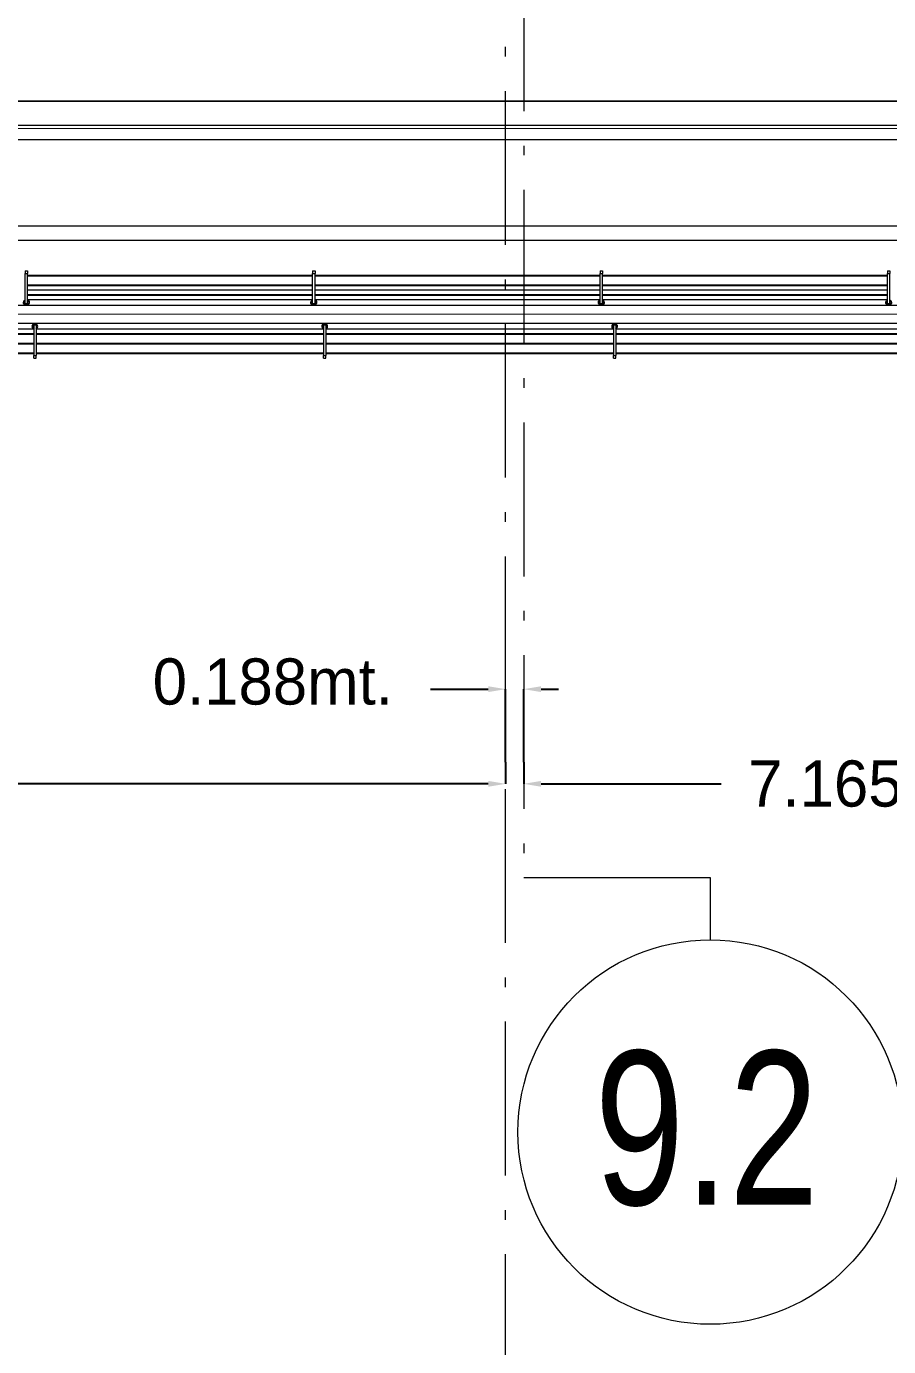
# Model space of a CAD drawing. Header units: metres. Extents: x -55 to 260, y -121 to 64.
# Drawn here: x 80.36 to 89.33, y -111.92 to -98.18 of the extents above; entities that cross this region are included whole.
import ezdxf

# ---------------------------------------------------------------- set-up
doc = ezdxf.new("R2010")
doc.units = ezdxf.units.M
doc.linetypes.add('01_Grid', pattern=[2.32, 1.6, -0.36, 0, -0.36])
for name, color, linetype, lineweight in [('0-1', 7, 'Continuous', 5), ('03EJES', 1, 'Continuous', 5), ('03EJES-1', 1, '01_Grid', 5), ('04NOEJE', 2, 'Continuous', 18), ('04NOEJE-1', 2, 'Continuous', 5), ('31COTAS', 1, 'Continuous', 5), ('46BANQ-1', 253, 'Continuous', 5), ('55BARANDAL-1', 253, 'Continuous', 5), ('70LINEA-1', 254, 'Continuous', 5), ('70LINEA-6', 253, 'Continuous', 5)]:
    doc.layers.add(name, color=color, linetype=linetype, lineweight=lineweight)
doc.styles.add('Arial', font='arial.ttf', dxfattribs={"width": 0.75, "height": 1.6})
doc.dimstyles.get("Standard").update_dxf_attribs({"dimtxt": 0.48, "dimasz": 0.18, "dimexe": 0, "dimexo": 0, "dimgap": 0.09, "dimtad": 0, "dimtih": 1, "dimtoh": 1, "dimdec": 3, "dimzin": 0, "dimdsep": 46, "dimtxsty": 'Standard', "dimcen": 0.09, "dimadec": 0, "dimazin": 0, "dimtfac": 1, "dimtdec": 4, "dimtofl": 0, "dimtmove": 0, "dimatfit": 3, "dimfxl": 1, "dimtolj": 1, "dimtzin": 0, "dimarcsym": 0})

# ---------------------------------------------------------------- blocks, each defined once
blk = doc.blocks.new('Railing - Wire Post - Chainlink 2-V321-A1 _ A700')
at = {"layer": '55BARANDAL-1'}
for p, q in [((-0.331, 0.012), (-0.323, 0.012)), ((-0.331, 0.012), (-0.331, -0.013)), ((-0.323, 0.012), (-0.317, 0.012)), ((-0.317, 0.012), (-0.311, 0.012)), ((-0.311, 0.012), (-0.304, 0.012)), ((-0.304, 0.012), (-0.304, -0.013)), ((0.013, 0.012), (-0.304, 0.012)), ((0.013, -0.013), (0.013, 0.012)), ((-0.331, -0.013), (-0.323, -0.013)), ((-0.323, -0.013), (-0.317, -0.013)), ((-0.317, -0.013), (-0.311, -0.013)), ((-0.311, -0.013), (-0.304, -0.013)), ((0.013, -0.013), (-0.304, -0.013))]:
    blk.add_line(p, q, dxfattribs=at)
for radius, start, end in [(0.0301, 206.3748, 2.2872), (0.0301, 206.3748, 2.2872), (0.0301, 2.2872, 148.7371), (0.0301, 2.2872, 148.7371), (0.0251, 45, 150), (0.0251, 45, 150), (0.0251, 90, 148.3274), (0.0251, 270, 90), (0.0251, 0, 44.9925), (0.0251, 0, 44.9925), (0.0251, 315.0075, 0), (0.0251, 315.0075, 0), (0.0301, 335.3762, 2.2872), (0.0301, 335.3762, 2.2872), (0.0301, 335.3762, 2.2872), (0.0301, 335.3762, 2.2872), (0.0301, 335.3762, 2.2872), (0.0301, 335.3762, 2.2872), (0.0301, 335.3762, 2.2872), (0.0301, 335.3762, 2.2872), (0.0301, 335.3762, 2.2872), (0.0301, 335.3762, 2.2872), (0.0301, 2.2872, 16.9322), (0.0301, 2.2872, 16.9322), (0.0301, 2.2872, 16.9322), (0.0301, 2.2872, 16.9322), (0.0301, 2.2872, 16.9322), (0.0301, 2.2872, 16.9322), (0.0301, 2.2872, 16.9322), (0.0301, 2.2872, 16.9322), (0.0301, 2.2872, 16.9322), (0.0301, 2.2872, 16.9322), (0.0251, 210, 315), (0.0251, 210, 315), (0.0251, 211.6726, 270)]:
    blk.add_arc((0, 0), radius, start, end, dxfattribs=at)
blk = doc.blocks.new('Railing - Wire Post - Chainlink 2-V322-A1 _ A700')
at = {"layer": '55BARANDAL-1'}
for p, q in [((-0.331, 0.012), (-0.323, 0.012)), ((-0.331, 0.012), (-0.331, -0.013)), ((-0.323, 0.012), (-0.317, 0.012)), ((-0.317, 0.012), (-0.311, 0.012)), ((-0.311, 0.012), (-0.304, 0.012)), ((-0.304, 0.012), (-0.304, -0.013)), ((0.013, 0.012), (-0.304, 0.012)), ((0.013, -0.013), (0.013, 0.012)), ((-0.331, -0.013), (-0.323, -0.013)), ((-0.323, -0.013), (-0.317, -0.013)), ((-0.317, -0.013), (-0.311, -0.013)), ((-0.311, -0.013), (-0.304, -0.013)), ((0.013, -0.013), (-0.304, -0.013))]:
    blk.add_line(p, q, dxfattribs=at)
for radius, start, end in [(0.0301, 206.3748, 2.2872), (0.0301, 206.3748, 2.2872), (0.0301, 2.2872, 148.7371), (0.0301, 2.2872, 148.7371), (0.0251, 45, 150), (0.0251, 45, 150), (0.0251, 90, 148.3274), (0.0251, 270, 90), (0.0251, 0, 44.9925), (0.0251, 0, 44.9925), (0.0251, 315.0075, 0), (0.0251, 315.0075, 0), (0.0301, 335.3007, 2.2872), (0.0301, 335.3007, 2.2872), (0.0301, 335.3007, 2.2872), (0.0301, 335.3007, 2.2872), (0.0301, 335.3007, 2.2872), (0.0301, 335.3007, 2.2872), (0.0301, 335.3007, 2.2872), (0.0301, 335.3007, 2.2872), (0.0301, 335.3007, 2.2872), (0.0301, 335.3007, 2.2872), (0.0301, 2.2872, 16.9322), (0.0301, 2.2872, 16.9322), (0.0301, 2.2872, 16.9322), (0.0301, 2.2872, 16.9322), (0.0301, 2.2872, 16.9322), (0.0301, 2.2872, 16.9322), (0.0301, 2.2872, 16.9322), (0.0301, 2.2872, 16.9322), (0.0301, 2.2872, 16.9322), (0.0301, 2.2872, 16.9322), (0.0251, 210, 315), (0.0251, 210, 315), (0.0251, 211.6726, 270)]:
    blk.add_arc((0, 0), radius, start, end, dxfattribs=at)
blk = doc.blocks.new('Railing - Wire Post - Chainlink 2-V323-A1 _ A700')
at = {"layer": '55BARANDAL-1'}
for p, q in [((-0.331, 0.012), (-0.323, 0.012)), ((-0.331, 0.012), (-0.331, -0.013)), ((-0.323, 0.012), (-0.317, 0.012)), ((-0.317, 0.012), (-0.311, 0.012)), ((-0.311, 0.012), (-0.304, 0.012)), ((-0.304, 0.012), (-0.304, -0.013)), ((0.013, 0.012), (-0.304, 0.012)), ((0.013, -0.013), (0.013, 0.012)), ((-0.331, -0.013), (-0.323, -0.013)), ((-0.323, -0.013), (-0.317, -0.013)), ((-0.317, -0.013), (-0.311, -0.013)), ((-0.311, -0.013), (-0.304, -0.013)), ((0.013, -0.013), (-0.304, -0.013))]:
    blk.add_line(p, q, dxfattribs=at)
for radius, start, end in [(0.0301, 206.3748, 2.2872), (0.0301, 206.3748, 2.2872), (0.0301, 2.2872, 148.7371), (0.0301, 2.2872, 148.7371), (0.0251, 45, 150), (0.0251, 45, 150), (0.0251, 90, 148.3274), (0.0251, 270, 90), (0.0251, 0, 44.9925), (0.0251, 0, 44.9925), (0.0251, 315.0075, 0), (0.0251, 315.0075, 0), (0.0301, 335.2253, 2.2872), (0.0301, 335.2253, 2.2872), (0.0301, 335.2253, 2.2872), (0.0301, 335.2253, 2.2872), (0.0301, 335.2253, 2.2872), (0.0301, 335.2253, 2.2872), (0.0301, 335.2253, 2.2872), (0.0301, 335.2253, 2.2872), (0.0301, 335.2253, 2.2872), (0.0301, 335.2253, 2.2872), (0.0301, 2.2872, 16.9322), (0.0301, 2.2872, 16.9322), (0.0301, 2.2872, 16.9322), (0.0301, 2.2872, 16.9322), (0.0301, 2.2872, 16.9322), (0.0301, 2.2872, 16.9322), (0.0301, 2.2872, 16.9322), (0.0301, 2.2872, 16.9322), (0.0301, 2.2872, 16.9322), (0.0301, 2.2872, 16.9322), (0.0251, 210, 315), (0.0251, 210, 315), (0.0251, 211.6726, 270)]:
    blk.add_arc((0, 0), radius, start, end, dxfattribs=at)
blk = doc.blocks.new('Railing - Railing-8511726-A1 _ A700')
at = {"layer": '55BARANDAL-1'}
for p, q in [((240.175, -101.274), (20.175, -101.274)), ((77.451, -101.329), (80.437, -101.329)), ((80.462, -101.329), (83.451, -101.329)), ((83.476, -101.329), (86.464, -101.329)), ((86.489, -101.329), (89.478, -101.329)), ((80.437, -101.38), (77.451, -101.38)), ((77.451, -101.384), (80.437, -101.384)), ((80.437, -101.48), (77.451, -101.48)), ((77.451, -101.484), (80.437, -101.484)), ((83.451, -101.38), (80.462, -101.38)), ((80.462, -101.384), (83.451, -101.384)), ((83.451, -101.48), (80.462, -101.48)), ((80.462, -101.484), (83.451, -101.484)), ((86.464, -101.38), (83.476, -101.38)), ((83.476, -101.384), (86.464, -101.384)), ((86.464, -101.48), (83.476, -101.48)), ((83.476, -101.484), (86.464, -101.484)), ((89.478, -101.38), (86.489, -101.38)), ((86.489, -101.384), (89.478, -101.384)), ((89.478, -101.48), (86.489, -101.48)), ((86.489, -101.484), (89.478, -101.484)), ((80.437, -101.58), (77.451, -101.58)), ((77.451, -101.584), (80.437, -101.584)), ((83.451, -101.58), (80.462, -101.58)), ((80.462, -101.584), (83.451, -101.584)), ((86.464, -101.58), (83.476, -101.58)), ((83.476, -101.584), (86.464, -101.584)), ((89.478, -101.58), (86.489, -101.58)), ((86.489, -101.584), (89.478, -101.584))]:
    blk.add_line(p, q, dxfattribs=at)
at = {"rotation": 90}
for name, p in [('Railing - Wire Post - Chainlink 2-V321-A1 _ A700', (80.449, -101.302)), ('Railing - Wire Post - Chainlink 2-V322-A1 _ A700', (83.463, -101.302)), ('Railing - Wire Post - Chainlink 2-V323-A1 _ A700', (86.477, -101.302))]:
    blk.add_blockref(name, p, dxfattribs=at)
blk = doc.blocks.new('Practice Rain Ditch - Practice Rain Ditch-8556337-A1 _ A700')
at = {"layer": '70LINEA-1'}
for p, q in [((20.175, -99.21), (191.593, -99.212)), ((191.593, -99.227), (20.175, -99.258)), ((191.593, -99.362), (20.175, -99.36)), ((195.315, -100.262), (20.175, -100.26)), ((195.315, -100.412), (20.175, -100.41))]:
    blk.add_line(p, q, dxfattribs=at)
blk = doc.blocks.new('Railing - Wire Post - Chainlink 2-V370-A1 _ A700')
at = {"layer": '55BARANDAL-1'}
for p, q in [((-0.331, 0.012), (-0.317, 0.012)), ((-0.331, 0.012), (-0.331, -0.013)), ((-0.317, 0.012), (-0.311, 0.012)), ((-0.311, 0.012), (-0.304, 0.012)), ((-0.304, 0.012), (-0.304, -0.013)), ((0.013, 0.012), (-0.304, 0.012)), ((0.013, -0.013), (0.013, 0.012)), ((-0.331, -0.013), (-0.317, -0.013)), ((-0.317, -0.013), (-0.311, -0.013)), ((-0.311, -0.013), (-0.304, -0.013)), ((0.013, -0.013), (-0.304, -0.013))]:
    blk.add_line(p, q, dxfattribs=at)
for radius, start, end in [(0.0301, 2.2872, 152.0691), (0.0301, 2.2872, 152.0691), (0.0301, 206.3748, 2.2872), (0.0301, 206.3748, 2.2872), (0.0251, 0, 150), (0.0251, 0, 150), (0.0251, 210, 0), (0.0251, 210, 0), (0.0251, 90, 148.3274), (0.0251, 270, 90), (0.0301, 336.8856, 2.2872), (0.0301, 336.8856, 2.2872), (0.0301, 336.8856, 2.2872), (0.0301, 336.8856, 2.2872), (0.0301, 336.8856, 2.2872), (0.0301, 336.8856, 2.2872), (0.0301, 336.8856, 2.2872), (0.0301, 336.8856, 2.2872), (0.0301, 336.8856, 2.2872), (0.0301, 2.2872, 16.9322), (0.0301, 2.2872, 16.9322), (0.0301, 2.2872, 16.9322), (0.0301, 2.2872, 16.9322), (0.0301, 2.2872, 16.9322), (0.0301, 2.2872, 16.9322), (0.0301, 2.2872, 16.9322), (0.0301, 2.2872, 16.9322), (0.0301, 2.2872, 16.9322), (0.0251, 211.6726, 270)]:
    blk.add_arc((0, 0), radius, start, end, dxfattribs=at)
blk = doc.blocks.new('Railing - Wire Post - Chainlink 2-V371-A1 _ A700')
at = {"layer": '55BARANDAL-1'}
for p, q in [((-0.331, 0.012), (-0.317, 0.012)), ((-0.331, 0.012), (-0.331, -0.013)), ((-0.317, 0.012), (-0.311, 0.012)), ((-0.311, 0.012), (-0.304, 0.012)), ((-0.304, 0.012), (-0.304, -0.013)), ((0.013, 0.012), (-0.304, 0.012)), ((0.013, -0.013), (0.013, 0.012)), ((-0.331, -0.013), (-0.317, -0.013)), ((-0.317, -0.013), (-0.311, -0.013)), ((-0.311, -0.013), (-0.304, -0.013)), ((0.013, -0.013), (-0.304, -0.013))]:
    blk.add_line(p, q, dxfattribs=at)
for radius, start, end in [(0.0301, 2.2872, 152.8864), (0.0301, 2.2872, 152.8864), (0.0301, 206.3748, 2.2872), (0.0301, 206.3748, 2.2872), (0.0251, 0, 150), (0.0251, 0, 150), (0.0251, 210, 0), (0.0251, 210, 0), (0.0251, 90, 148.3274), (0.0251, 270, 90), (0.0301, 336.8856, 2.2872), (0.0301, 336.8856, 2.2872), (0.0301, 336.8856, 2.2872), (0.0301, 336.8856, 2.2872), (0.0301, 336.8856, 2.2872), (0.0301, 336.8856, 2.2872), (0.0301, 336.8856, 2.2872), (0.0301, 336.8856, 2.2872), (0.0301, 336.8856, 2.2872), (0.0301, 2.2872, 16.9322), (0.0301, 2.2872, 16.9322), (0.0301, 2.2872, 16.9322), (0.0301, 2.2872, 16.9322), (0.0301, 2.2872, 16.9322), (0.0301, 2.2872, 16.9322), (0.0301, 2.2872, 16.9322), (0.0301, 2.2872, 16.9322), (0.0301, 2.2872, 16.9322), (0.0251, 211.6726, 270)]:
    blk.add_arc((0, 0), radius, start, end, dxfattribs=at)
blk = doc.blocks.new('Railing - Wire Post - Chainlink 2-V372-A1 _ A700')
at = {"layer": '55BARANDAL-1'}
for p, q in [((-0.331, 0.012), (-0.317, 0.012)), ((-0.331, 0.012), (-0.331, -0.013)), ((-0.317, 0.012), (-0.311, 0.012)), ((-0.311, 0.012), (-0.304, 0.012)), ((-0.304, 0.012), (-0.304, -0.013)), ((0.013, 0.012), (-0.304, 0.012)), ((0.013, -0.013), (0.013, 0.012)), ((-0.331, -0.013), (-0.317, -0.013)), ((-0.317, -0.013), (-0.311, -0.013)), ((-0.311, -0.013), (-0.304, -0.013)), ((0.013, -0.013), (-0.304, -0.013))]:
    blk.add_line(p, q, dxfattribs=at)
for radius, start, end in [(0.0301, 2.2872, 153.7037), (0.0301, 2.2872, 153.7037), (0.0301, 206.3748, 2.2872), (0.0301, 206.3748, 2.2872), (0.0251, 0, 150), (0.0251, 0, 150), (0.0251, 210, 0), (0.0251, 210, 0), (0.0251, 90, 148.3274), (0.0251, 270, 90), (0.0301, 336.8856, 2.2872), (0.0301, 336.8856, 2.2872), (0.0301, 336.8856, 2.2872), (0.0301, 336.8856, 2.2872), (0.0301, 336.8856, 2.2872), (0.0301, 336.8856, 2.2872), (0.0301, 336.8856, 2.2872), (0.0301, 336.8856, 2.2872), (0.0301, 336.8856, 2.2872), (0.0301, 2.2872, 16.9322), (0.0301, 2.2872, 16.9322), (0.0301, 2.2872, 16.9322), (0.0301, 2.2872, 16.9322), (0.0301, 2.2872, 16.9322), (0.0301, 2.2872, 16.9322), (0.0301, 2.2872, 16.9322), (0.0301, 2.2872, 16.9322), (0.0301, 2.2872, 16.9322), (0.0251, 211.6726, 270)]:
    blk.add_arc((0, 0), radius, start, end, dxfattribs=at)
blk = doc.blocks.new('Railing - Wire Post - Chainlink 2-V373-A1 _ A700')
at = {"layer": '55BARANDAL-1'}
for p, q in [((-0.331, 0.012), (-0.317, 0.012)), ((-0.331, 0.012), (-0.331, -0.013)), ((-0.317, 0.012), (-0.311, 0.012)), ((-0.311, 0.012), (-0.304, 0.012)), ((-0.304, 0.012), (-0.304, -0.013)), ((0.013, 0.012), (-0.304, 0.012)), ((0.013, -0.013), (0.013, 0.012)), ((-0.331, -0.013), (-0.317, -0.013)), ((-0.317, -0.013), (-0.311, -0.013)), ((-0.311, -0.013), (-0.304, -0.013)), ((0.013, -0.013), (-0.304, -0.013))]:
    blk.add_line(p, q, dxfattribs=at)
for radius, start, end in [(0.0301, 2.2872, 154.521), (0.0301, 2.2872, 154.521), (0.0301, 206.3748, 2.2872), (0.0301, 206.3748, 2.2872), (0.0251, 0, 150), (0.0251, 0, 150), (0.0251, 210, 0), (0.0251, 210, 0), (0.0251, 90, 148.3274), (0.0251, 270, 90), (0.0301, 336.8856, 2.2872), (0.0301, 336.8856, 2.2872), (0.0301, 336.8856, 2.2872), (0.0301, 336.8856, 2.2872), (0.0301, 336.8856, 2.2872), (0.0301, 336.8856, 2.2872), (0.0301, 336.8856, 2.2872), (0.0301, 336.8856, 2.2872), (0.0301, 336.8856, 2.2872), (0.0301, 2.2872, 16.9322), (0.0301, 2.2872, 16.9322), (0.0301, 2.2872, 16.9322), (0.0301, 2.2872, 16.9322), (0.0301, 2.2872, 16.9322), (0.0301, 2.2872, 16.9322), (0.0301, 2.2872, 16.9322), (0.0301, 2.2872, 16.9322), (0.0301, 2.2872, 16.9322), (0.0251, 211.6726, 270)]:
    blk.add_arc((0, 0), radius, start, end, dxfattribs=at)
blk = doc.blocks.new('Railing - Railing-8574736-A1 _ A700')
at = {"layer": '55BARANDAL-1'}
for p, q in [((83.337, -100.773), (80.374, -100.773)), ((80.374, -100.777), (83.337, -100.777)), ((86.325, -100.773), (83.362, -100.773)), ((83.362, -100.777), (86.325, -100.777)), ((89.313, -100.773), (86.35, -100.773)), ((86.35, -100.777), (89.313, -100.777)), ((83.337, -100.873), (80.374, -100.873)), ((80.374, -100.877), (83.337, -100.877)), ((86.325, -100.873), (83.362, -100.873)), ((83.362, -100.877), (86.325, -100.877)), ((89.313, -100.873), (86.35, -100.873)), ((86.35, -100.877), (89.313, -100.877)), ((-33.162, -101.076), (229.742, -101.091)), ((83.337, -100.973), (80.374, -100.973)), ((80.374, -100.977), (83.337, -100.977)), ((83.337, -101.027), (80.374, -101.027)), ((86.325, -100.973), (83.362, -100.973)), ((83.362, -100.977), (86.325, -100.977)), ((86.325, -101.027), (83.362, -101.027)), ((89.313, -100.973), (86.35, -100.973)), ((86.35, -100.977), (89.313, -100.977)), ((89.313, -101.028), (86.35, -101.027))]:
    blk.add_line(p, q, dxfattribs=at)
at = {"extrusion": (0, 0, -1), "zscale": -1, "rotation": 270.0033261339385}
for name, p in [('Railing - Wire Post - Chainlink 2-V370-A1 _ A700', (-80.361, -101.055)), ('Railing - Wire Post - Chainlink 2-V371-A1 _ A700', (-83.349, -101.055)), ('Railing - Wire Post - Chainlink 2-V372-A1 _ A700', (-86.338, -101.055)), ('Railing - Wire Post - Chainlink 2-V373-A1 _ A700', (-89.326, -101.055))]:
    blk.add_blockref(name, p, dxfattribs=at)
blk = doc.blocks.new('22011_AR_rvt-1-A1 _ A700')
at = {"layer": '46BANQ-1'}
blk.add_line((90.172, -98.96), (80.172, -98.96), dxfattribs=at)
at = {"layer": '70LINEA-1'}
for p, q in [((20.175, -98.96), (191.589, -98.96)), ((80.374, -100.924), (83.337, -100.924)), ((83.362, -100.924), (86.325, -100.924)), ((86.35, -100.924), (89.313, -100.924)), ((195.535, -101.184), (20.175, -101.174))]:
    blk.add_line(p, q, dxfattribs=at)
at = {"layer": '55BARANDAL-1'}
for name in ['Railing - Railing-8574736-A1 _ A700', 'Railing - Railing-8511726-A1 _ A700']:
    blk.add_blockref(name, (0, 0), dxfattribs=at)
at = {"layer": '70LINEA-6'}
blk.add_blockref('Practice Rain Ditch - Practice Rain Ditch-8556337-A1 _ A700', (0, 0), dxfattribs=at)
blk = doc.blocks.new('Railing - Wire Post - Chainlink 2-V692-A1 _ A700')
at = {"layer": '55BARANDAL-1'}
for p, q in [((-0.331, 0.012), (-0.317, 0.012)), ((-0.331, 0.012), (-0.331, -0.013)), ((-0.317, 0.012), (-0.311, 0.012)), ((-0.311, 0.012), (-0.304, 0.012)), ((-0.304, 0.012), (-0.304, -0.013)), ((0.013, 0.012), (-0.304, 0.012)), ((0.013, -0.013), (0.013, 0.012)), ((-0.331, -0.013), (-0.317, -0.013)), ((-0.317, -0.013), (-0.311, -0.013)), ((-0.311, -0.013), (-0.304, -0.013)), ((0.013, -0.013), (-0.304, -0.013))]:
    blk.add_line(p, q, dxfattribs=at)
for radius, start, end in [(0.0301, 206.3748, 2.2872), (0.0301, 206.3748, 2.2872), (0.0301, 2.2872, 148.7371), (0.0301, 2.2872, 148.7371), (0.0251, 45, 150), (0.0251, 45, 150), (0.0251, 90, 148.3274), (0.0251, 270, 90), (0.0251, 0, 44.9925), (0.0251, 0, 44.9925), (0.0251, 315.0075, 0), (0.0251, 315.0075, 0), (0.0301, 335.3762, 2.2872), (0.0301, 335.3762, 2.2872), (0.0301, 335.3762, 2.2872), (0.0301, 335.3762, 2.2872), (0.0301, 335.3762, 2.2872), (0.0301, 335.3762, 2.2872), (0.0301, 335.3762, 2.2872), (0.0301, 335.3762, 2.2872), (0.0301, 335.3762, 2.2872), (0.0301, 335.3762, 2.2872), (0.0301, 2.2872, 16.9322), (0.0301, 2.2872, 16.9322), (0.0301, 2.2872, 16.9322), (0.0301, 2.2872, 16.9322), (0.0301, 2.2872, 16.9322), (0.0301, 2.2872, 16.9322), (0.0301, 2.2872, 16.9322), (0.0301, 2.2872, 16.9322), (0.0301, 2.2872, 16.9322), (0.0301, 2.2872, 16.9322), (0.0251, 210, 315), (0.0251, 210, 315), (0.0251, 211.6726, 270)]:
    blk.add_arc((0, 0), radius, start, end, dxfattribs=at)
blk = doc.blocks.new('Railing - Wire Post - Chainlink 2-V693-A1 _ A700')
at = {"layer": '55BARANDAL-1'}
for p, q in [((-0.331, 0.012), (-0.317, 0.012)), ((-0.331, 0.012), (-0.331, -0.013)), ((-0.317, 0.012), (-0.311, 0.012)), ((-0.311, 0.012), (-0.304, 0.012)), ((-0.304, 0.012), (-0.304, -0.013)), ((0.013, 0.012), (-0.304, 0.012)), ((0.013, -0.013), (0.013, 0.012)), ((-0.331, -0.013), (-0.317, -0.013)), ((-0.317, -0.013), (-0.311, -0.013)), ((-0.311, -0.013), (-0.304, -0.013)), ((0.013, -0.013), (-0.304, -0.013))]:
    blk.add_line(p, q, dxfattribs=at)
for radius, start, end in [(0.0301, 206.3748, 2.2872), (0.0301, 206.3748, 2.2872), (0.0301, 2.2872, 148.7371), (0.0301, 2.2872, 148.7371), (0.0251, 45, 150), (0.0251, 45, 150), (0.0251, 90, 148.3274), (0.0251, 270, 90), (0.0251, 0, 44.9925), (0.0251, 0, 44.9925), (0.0251, 315.0075, 0), (0.0251, 315.0075, 0), (0.0301, 335.3007, 2.2872), (0.0301, 335.3007, 2.2872), (0.0301, 335.3007, 2.2872), (0.0301, 335.3007, 2.2872), (0.0301, 335.3007, 2.2872), (0.0301, 335.3007, 2.2872), (0.0301, 335.3007, 2.2872), (0.0301, 335.3007, 2.2872), (0.0301, 335.3007, 2.2872), (0.0301, 335.3007, 2.2872), (0.0301, 2.2872, 16.9322), (0.0301, 2.2872, 16.9322), (0.0301, 2.2872, 16.9322), (0.0301, 2.2872, 16.9322), (0.0301, 2.2872, 16.9322), (0.0301, 2.2872, 16.9322), (0.0301, 2.2872, 16.9322), (0.0301, 2.2872, 16.9322), (0.0301, 2.2872, 16.9322), (0.0301, 2.2872, 16.9322), (0.0251, 210, 315), (0.0251, 210, 315), (0.0251, 211.6726, 270)]:
    blk.add_arc((0, 0), radius, start, end, dxfattribs=at)
blk = doc.blocks.new('Railing - Wire Post - Chainlink 2-V694-A1 _ A700')
at = {"layer": '55BARANDAL-1'}
for p, q in [((-0.331, 0.012), (-0.317, 0.012)), ((-0.331, 0.012), (-0.331, -0.013)), ((-0.317, 0.012), (-0.311, 0.012)), ((-0.311, 0.012), (-0.304, 0.012)), ((-0.304, 0.012), (-0.304, -0.013)), ((0.013, 0.012), (-0.304, 0.012)), ((0.013, -0.013), (0.013, 0.012)), ((-0.331, -0.013), (-0.317, -0.013)), ((-0.317, -0.013), (-0.311, -0.013)), ((-0.311, -0.013), (-0.304, -0.013)), ((0.013, -0.013), (-0.304, -0.013))]:
    blk.add_line(p, q, dxfattribs=at)
for radius, start, end in [(0.0301, 206.3748, 2.2872), (0.0301, 206.3748, 2.2872), (0.0301, 2.2872, 148.7371), (0.0301, 2.2872, 148.7371), (0.0251, 45, 150), (0.0251, 45, 150), (0.0251, 90, 148.3274), (0.0251, 270, 90), (0.0251, 0, 44.9925), (0.0251, 0, 44.9925), (0.0251, 315.0075, 0), (0.0251, 315.0075, 0), (0.0301, 335.2253, 2.2872), (0.0301, 335.2253, 2.2872), (0.0301, 335.2253, 2.2872), (0.0301, 335.2253, 2.2872), (0.0301, 335.2253, 2.2872), (0.0301, 335.2253, 2.2872), (0.0301, 335.2253, 2.2872), (0.0301, 335.2253, 2.2872), (0.0301, 335.2253, 2.2872), (0.0301, 335.2253, 2.2872), (0.0301, 2.2872, 16.9322), (0.0301, 2.2872, 16.9322), (0.0301, 2.2872, 16.9322), (0.0301, 2.2872, 16.9322), (0.0301, 2.2872, 16.9322), (0.0301, 2.2872, 16.9322), (0.0301, 2.2872, 16.9322), (0.0301, 2.2872, 16.9322), (0.0301, 2.2872, 16.9322), (0.0301, 2.2872, 16.9322), (0.0251, 210, 315), (0.0251, 210, 315), (0.0251, 211.6726, 270)]:
    blk.add_arc((0, 0), radius, start, end, dxfattribs=at)
blk = doc.blocks.new('Railing - Railing-V701-A1 _ A700')
at = {"layer": '55BARANDAL-1'}
for p, q in [((240.175, -101.274), (20.175, -101.274)), ((77.451, -101.329), (80.437, -101.329)), ((80.462, -101.329), (83.451, -101.329)), ((83.476, -101.329), (86.464, -101.329)), ((86.489, -101.329), (89.478, -101.329)), ((80.437, -101.38), (77.451, -101.38)), ((77.451, -101.384), (80.437, -101.384)), ((80.437, -101.48), (77.451, -101.48)), ((77.451, -101.484), (80.437, -101.484)), ((83.451, -101.38), (80.462, -101.38)), ((80.462, -101.384), (83.451, -101.384)), ((83.451, -101.48), (80.462, -101.48)), ((80.462, -101.484), (83.451, -101.484)), ((86.464, -101.38), (83.476, -101.38)), ((83.476, -101.384), (86.464, -101.384)), ((86.464, -101.48), (83.476, -101.48)), ((83.476, -101.484), (86.464, -101.484)), ((89.478, -101.38), (86.489, -101.38)), ((86.489, -101.384), (89.478, -101.384)), ((89.478, -101.48), (86.489, -101.48)), ((86.489, -101.484), (89.478, -101.484)), ((80.437, -101.58), (77.451, -101.58)), ((77.451, -101.584), (80.437, -101.584)), ((83.451, -101.58), (80.462, -101.58)), ((80.462, -101.584), (83.451, -101.584)), ((86.464, -101.58), (83.476, -101.58)), ((83.476, -101.584), (86.464, -101.584)), ((89.478, -101.58), (86.489, -101.58)), ((86.489, -101.584), (89.478, -101.584))]:
    blk.add_line(p, q, dxfattribs=at)
at = {"rotation": 90}
for name, p in [('Railing - Wire Post - Chainlink 2-V692-A1 _ A700', (80.449, -101.302)), ('Railing - Wire Post - Chainlink 2-V693-A1 _ A700', (83.463, -101.302)), ('Railing - Wire Post - Chainlink 2-V694-A1 _ A700', (86.477, -101.302))]:
    blk.add_blockref(name, p, dxfattribs=at)
blk = doc.blocks.new('Practice Rain Ditch - Practice Rain Ditch-V706-A1 _ A700')
at = {"layer": '70LINEA-1'}
for p, q in [((20.175, -99.21), (191.593, -99.212)), ((191.593, -99.227), (20.175, -99.258)), ((191.593, -99.362), (20.175, -99.36)), ((195.315, -100.262), (20.175, -100.26)), ((195.315, -100.412), (20.175, -100.41))]:
    blk.add_line(p, q, dxfattribs=at)
blk = doc.blocks.new('Railing - Wire Post - Chainlink 2-V744-A1 _ A700')
at = {"layer": '55BARANDAL-1'}
for p, q in [((-0.331, 0.012), (-0.323, 0.012)), ((-0.331, 0.012), (-0.331, -0.013)), ((-0.323, 0.012), (-0.317, 0.012)), ((-0.317, 0.012), (-0.311, 0.012)), ((-0.311, 0.012), (-0.304, 0.012)), ((-0.304, 0.012), (-0.304, -0.013)), ((0.013, 0.012), (-0.304, 0.012)), ((0.013, -0.013), (0.013, 0.012)), ((-0.331, -0.013), (-0.323, -0.013)), ((-0.323, -0.013), (-0.317, -0.013)), ((-0.317, -0.013), (-0.311, -0.013)), ((-0.311, -0.013), (-0.304, -0.013)), ((0.013, -0.013), (-0.304, -0.013))]:
    blk.add_line(p, q, dxfattribs=at)
for radius, start, end in [(0.0301, 2.2872, 152.0691), (0.0301, 2.2872, 152.0691), (0.0301, 206.3748, 2.2872), (0.0301, 206.3748, 2.2872), (0.0251, 0, 150), (0.0251, 0, 150), (0.0251, 210, 0), (0.0251, 210, 0), (0.0251, 90, 148.3274), (0.0251, 270, 90), (0.0301, 336.8856, 2.2872), (0.0301, 336.8856, 2.2872), (0.0301, 336.8856, 2.2872), (0.0301, 336.8856, 2.2872), (0.0301, 336.8856, 2.2872), (0.0301, 336.8856, 2.2872), (0.0301, 336.8856, 2.2872), (0.0301, 336.8856, 2.2872), (0.0301, 336.8856, 2.2872), (0.0301, 2.2872, 16.9322), (0.0301, 2.2872, 16.9322), (0.0301, 2.2872, 16.9322), (0.0301, 2.2872, 16.9322), (0.0301, 2.2872, 16.9322), (0.0301, 2.2872, 16.9322), (0.0301, 2.2872, 16.9322), (0.0301, 2.2872, 16.9322), (0.0301, 2.2872, 16.9322), (0.0251, 211.6726, 270)]:
    blk.add_arc((0, 0), radius, start, end, dxfattribs=at)
blk = doc.blocks.new('Railing - Wire Post - Chainlink 2-V745-A1 _ A700')
at = {"layer": '55BARANDAL-1'}
for p, q in [((-0.331, 0.012), (-0.323, 0.012)), ((-0.331, 0.012), (-0.331, -0.013)), ((-0.323, 0.012), (-0.317, 0.012)), ((-0.317, 0.012), (-0.311, 0.012)), ((-0.311, 0.012), (-0.304, 0.012)), ((-0.304, 0.012), (-0.304, -0.013)), ((0.013, 0.012), (-0.304, 0.012)), ((0.013, -0.013), (0.013, 0.012)), ((-0.331, -0.013), (-0.323, -0.013)), ((-0.323, -0.013), (-0.317, -0.013)), ((-0.317, -0.013), (-0.311, -0.013)), ((-0.311, -0.013), (-0.304, -0.013)), ((0.013, -0.013), (-0.304, -0.013))]:
    blk.add_line(p, q, dxfattribs=at)
for radius, start, end in [(0.0301, 2.2872, 152.8864), (0.0301, 2.2872, 152.8864), (0.0301, 206.3748, 2.2872), (0.0301, 206.3748, 2.2872), (0.0251, 0, 150), (0.0251, 0, 150), (0.0251, 210, 0), (0.0251, 210, 0), (0.0251, 90, 148.3274), (0.0251, 270, 90), (0.0301, 336.8856, 2.2872), (0.0301, 336.8856, 2.2872), (0.0301, 336.8856, 2.2872), (0.0301, 336.8856, 2.2872), (0.0301, 336.8856, 2.2872), (0.0301, 336.8856, 2.2872), (0.0301, 336.8856, 2.2872), (0.0301, 336.8856, 2.2872), (0.0301, 336.8856, 2.2872), (0.0301, 2.2872, 16.9322), (0.0301, 2.2872, 16.9322), (0.0301, 2.2872, 16.9322), (0.0301, 2.2872, 16.9322), (0.0301, 2.2872, 16.9322), (0.0301, 2.2872, 16.9322), (0.0301, 2.2872, 16.9322), (0.0301, 2.2872, 16.9322), (0.0301, 2.2872, 16.9322), (0.0251, 211.6726, 270)]:
    blk.add_arc((0, 0), radius, start, end, dxfattribs=at)
blk = doc.blocks.new('Railing - Wire Post - Chainlink 2-V746-A1 _ A700')
at = {"layer": '55BARANDAL-1'}
for p, q in [((-0.331, 0.012), (-0.323, 0.012)), ((-0.331, 0.012), (-0.331, -0.013)), ((-0.323, 0.012), (-0.317, 0.012)), ((-0.317, 0.012), (-0.311, 0.012)), ((-0.311, 0.012), (-0.304, 0.012)), ((-0.304, 0.012), (-0.304, -0.013)), ((0.013, 0.012), (-0.304, 0.012)), ((0.013, -0.013), (0.013, 0.012)), ((-0.331, -0.013), (-0.323, -0.013)), ((-0.323, -0.013), (-0.317, -0.013)), ((-0.317, -0.013), (-0.311, -0.013)), ((-0.311, -0.013), (-0.304, -0.013)), ((0.013, -0.013), (-0.304, -0.013))]:
    blk.add_line(p, q, dxfattribs=at)
for radius, start, end in [(0.0301, 2.2872, 153.7037), (0.0301, 2.2872, 153.7037), (0.0301, 206.3748, 2.2872), (0.0301, 206.3748, 2.2872), (0.0251, 0, 150), (0.0251, 0, 150), (0.0251, 210, 0), (0.0251, 210, 0), (0.0251, 90, 148.3274), (0.0251, 270, 90), (0.0301, 336.8856, 2.2872), (0.0301, 336.8856, 2.2872), (0.0301, 336.8856, 2.2872), (0.0301, 336.8856, 2.2872), (0.0301, 336.8856, 2.2872), (0.0301, 336.8856, 2.2872), (0.0301, 336.8856, 2.2872), (0.0301, 336.8856, 2.2872), (0.0301, 336.8856, 2.2872), (0.0301, 2.2872, 16.9322), (0.0301, 2.2872, 16.9322), (0.0301, 2.2872, 16.9322), (0.0301, 2.2872, 16.9322), (0.0301, 2.2872, 16.9322), (0.0301, 2.2872, 16.9322), (0.0301, 2.2872, 16.9322), (0.0301, 2.2872, 16.9322), (0.0301, 2.2872, 16.9322), (0.0251, 211.6726, 270)]:
    blk.add_arc((0, 0), radius, start, end, dxfattribs=at)
blk = doc.blocks.new('Railing - Wire Post - Chainlink 2-V747-A1 _ A700')
at = {"layer": '55BARANDAL-1'}
for p, q in [((-0.331, 0.012), (-0.323, 0.012)), ((-0.331, 0.012), (-0.331, -0.013)), ((-0.323, 0.012), (-0.317, 0.012)), ((-0.317, 0.012), (-0.311, 0.012)), ((-0.311, 0.012), (-0.304, 0.012)), ((-0.304, 0.012), (-0.304, -0.013)), ((0.013, 0.012), (-0.304, 0.012)), ((0.013, -0.013), (0.013, 0.012)), ((-0.331, -0.013), (-0.323, -0.013)), ((-0.323, -0.013), (-0.317, -0.013)), ((-0.317, -0.013), (-0.311, -0.013)), ((-0.311, -0.013), (-0.304, -0.013)), ((0.013, -0.013), (-0.304, -0.013))]:
    blk.add_line(p, q, dxfattribs=at)
for radius, start, end in [(0.0301, 2.2872, 154.521), (0.0301, 2.2872, 154.521), (0.0301, 206.3748, 2.2872), (0.0301, 206.3748, 2.2872), (0.0251, 0, 150), (0.0251, 0, 150), (0.0251, 210, 0), (0.0251, 210, 0), (0.0251, 90, 148.3274), (0.0251, 270, 90), (0.0301, 336.8856, 2.2872), (0.0301, 336.8856, 2.2872), (0.0301, 336.8856, 2.2872), (0.0301, 336.8856, 2.2872), (0.0301, 336.8856, 2.2872), (0.0301, 336.8856, 2.2872), (0.0301, 336.8856, 2.2872), (0.0301, 336.8856, 2.2872), (0.0301, 336.8856, 2.2872), (0.0301, 2.2872, 16.9322), (0.0301, 2.2872, 16.9322), (0.0301, 2.2872, 16.9322), (0.0301, 2.2872, 16.9322), (0.0301, 2.2872, 16.9322), (0.0301, 2.2872, 16.9322), (0.0301, 2.2872, 16.9322), (0.0301, 2.2872, 16.9322), (0.0301, 2.2872, 16.9322), (0.0251, 211.6726, 270)]:
    blk.add_arc((0, 0), radius, start, end, dxfattribs=at)
blk = doc.blocks.new('Railing - Railing-V756-A1 _ A700')
at = {"layer": '55BARANDAL-1'}
for p, q in [((83.337, -100.773), (80.374, -100.773)), ((80.374, -100.777), (83.337, -100.777)), ((86.325, -100.773), (83.362, -100.773)), ((83.362, -100.777), (86.325, -100.777)), ((89.313, -100.773), (86.35, -100.773)), ((86.35, -100.777), (89.313, -100.777)), ((83.337, -100.873), (80.374, -100.873)), ((80.374, -100.877), (83.337, -100.877)), ((86.325, -100.873), (83.362, -100.873)), ((83.362, -100.877), (86.325, -100.877)), ((89.313, -100.873), (86.35, -100.873)), ((86.35, -100.877), (89.313, -100.877)), ((-33.162, -101.076), (229.742, -101.091)), ((83.337, -100.973), (80.374, -100.973)), ((80.374, -100.977), (83.337, -100.977)), ((83.337, -101.027), (80.374, -101.027)), ((86.325, -100.973), (83.362, -100.973)), ((83.362, -100.977), (86.325, -100.977)), ((86.325, -101.027), (83.362, -101.027)), ((89.313, -100.973), (86.35, -100.973)), ((86.35, -100.977), (89.313, -100.977)), ((89.313, -101.028), (86.35, -101.027))]:
    blk.add_line(p, q, dxfattribs=at)
at = {"extrusion": (0, 0, -1), "zscale": -1, "rotation": 270.0033261339385}
for name, p in [('Railing - Wire Post - Chainlink 2-V744-A1 _ A700', (-80.361, -101.055)), ('Railing - Wire Post - Chainlink 2-V745-A1 _ A700', (-83.349, -101.055)), ('Railing - Wire Post - Chainlink 2-V746-A1 _ A700', (-86.338, -101.055)), ('Railing - Wire Post - Chainlink 2-V747-A1 _ A700', (-89.326, -101.055))]:
    blk.add_blockref(name, p, dxfattribs=at)
blk = doc.blocks.new('22011_AR_rvt-2-A1 _ A700')
at = {"layer": '46BANQ-1'}
blk.add_line((90.172, -98.96), (80.172, -98.96), dxfattribs=at)
at = {"layer": '70LINEA-1'}
for p, q in [((20.175, -98.96), (191.589, -98.96)), ((80.374, -100.924), (83.337, -100.924)), ((83.362, -100.924), (86.325, -100.924)), ((86.35, -100.924), (89.313, -100.924)), ((195.535, -101.184), (20.175, -101.174))]:
    blk.add_line(p, q, dxfattribs=at)
at = {"layer": '55BARANDAL-1'}
for name in ['Railing - Railing-V756-A1 _ A700', 'Railing - Railing-V701-A1 _ A700']:
    blk.add_blockref(name, (0, 0), dxfattribs=at)
at = {"layer": '70LINEA-6'}
blk.add_blockref('Practice Rain Ditch - Practice Rain Ditch-V706-A1 _ A700', (0, 0), dxfattribs=at)
blk = doc.blocks.new('Grid - Standard-4449989-A1 _ A700')
at = {"layer": '04NOEJE'}
blk.add_circle((0, 0), 0.005, dxfattribs=at)
blk = doc.blocks.new('DIMBLOCK25-A1 _ A700')
at = {"layer": '31COTAS', "color": 0, "lineweight": -2}
for p, q in [((-3.651, -105.835), (-3.651, -106.062)), ((85.344, -105.835), (85.344, -106.062)), ((-3.471, -106.062), (38.997, -106.062)), ((85.164, -106.062), (42.697, -106.062))]:
    blk.add_line(p, q, dxfattribs=at)
at = {"layer": '31COTAS', "color": 0}
for points in [[(-3.471, -106.032), (-3.471, -106.092), (-3.651, -106.062)], [(85.164, -106.092), (85.164, -106.032), (85.344, -106.062)]]:
    blk.add_solid(points, dxfattribs=at)
at = {"layer": 'Defpoints', "color": 0}
for p in [(-3.651, -105.835), (85.344, -105.835), (85.344, -106.062)]:
    blk.add_point(p, dxfattribs=at)
at = {"layer": '31COTAS', "color": 0, "insert": (40.847, -106.062), "char_height": 0.48, "attachment_point": 5}
blk.add_mtext('\\A1;88.995mt.', dxfattribs=at)
blk = doc.blocks.new('DIMBLOCK26-A1 _ A700')
at = {"layer": '31COTAS', "color": 0, "lineweight": -2}
for p, q in [((84.564, -105.077), (84.744, -105.077)), ((84.744, -105.077), (85.164, -105.077)), ((85.344, -105.835), (85.344, -105.077)), ((85.532, -105.835), (85.532, -105.077)), ((85.712, -105.077), (85.892, -105.077))]:
    blk.add_line(p, q, dxfattribs=at)
at = {"layer": '31COTAS', "color": 0}
for points in [[(85.164, -105.107), (85.164, -105.047), (85.344, -105.077)], [(85.712, -105.047), (85.712, -105.107), (85.532, -105.077)]]:
    blk.add_solid(points, dxfattribs=at)
at = {"layer": 'Defpoints', "color": 0}
for p in [(85.532, -105.077), (85.344, -105.835), (85.532, -105.835)]:
    blk.add_point(p, dxfattribs=at)
at = {"layer": '31COTAS', "color": 0, "insert": (81.674, -104.757), "char_height": 0.48, "attachment_point": 1, "line_spacing_factor": 0.941778}
blk.add_mtext('\\A1;0.188mt.', dxfattribs=at)
blk = doc.blocks.new('DIMBLOCK27-A1 _ A700')
at = {"layer": '31COTAS', "color": 0, "lineweight": -2}
for p, q in [((85.532, -105.835), (85.532, -106.062)), ((92.696, -105.835), (92.696, -106.062)), ((85.712, -106.062), (87.584, -106.062)), ((92.516, -106.062), (90.644, -106.062))]:
    blk.add_line(p, q, dxfattribs=at)
at = {"layer": '31COTAS', "color": 0}
for points in [[(85.712, -106.032), (85.712, -106.092), (85.532, -106.062)], [(92.516, -106.092), (92.516, -106.032), (92.696, -106.062)]]:
    blk.add_solid(points, dxfattribs=at)
at = {"layer": 'Defpoints', "color": 0}
for p in [(85.532, -105.835), (92.696, -105.835), (92.696, -106.062)]:
    blk.add_point(p, dxfattribs=at)
at = {"layer": '31COTAS', "color": 0, "insert": (89.114, -106.062), "char_height": 0.48, "attachment_point": 5}
blk.add_mtext('\\A1;7.165mt.', dxfattribs=at)

msp = doc.modelspace()

# ---------------------------------------------------------------- linework, layer by layer
at = {"layer": '03EJES'}
for p, q in [((85.5316, -107.0368), (87.4722, -107.0368)), ((87.4722, -107.0368), (87.4722, -107.6843))]:
    msp.add_line(p, q, dxfattribs=at)
at = {"layer": '03EJES-1'}
for p, q in [((85.344, -117.3961), (85.344, 60.3168)), ((85.5316, -61.1632), (85.5316, -107.0368))]:
    msp.add_line(p, q, dxfattribs=at)

# ---------------------------------------------------------------- block references
at = {"layer": '0-1'}
for name in ['22011_AR_rvt-2-A1 _ A700', '22011_AR_rvt-1-A1 _ A700']:
    msp.add_blockref(name, (0, 0), dxfattribs=at)
at = {"layer": '04NOEJE', "xscale": 399.9999999999997, "yscale": 399.9999999999997, "zscale": 399.9999999999997, "rotation": 180}
msp.add_blockref('Grid - Standard-4449989-A1 _ A700', (87.4722, -109.6843), dxfattribs=at)

# ---------------------------------------------------------------- texts
at = {"layer": '04NOEJE-1', "insert": (86.2688, -108.841), "char_height": 1.6, "width": 2.837974, "attachment_point": 1, "style": 'Arial'}
msp.add_mtext('9.2', dxfattribs=at)

# ---------------------------------------------------------------- dimensions: what is measured, and where the dimension line sits
at = {"layer": '31COTAS'}
dim = msp.add_linear_dim(base=(85.5316, -105.0775), p1=(85.344, -105.8353), p2=(85.5316, -105.8353), dimstyle='Standard', override={"dimpost": 'mt.'}, dxfattribs=at)
dim.commit()
dim.dimension.update_dxf_attribs({"geometry": 'DIMBLOCK26-A1 _ A700', "text_midpoint": (83.074, -105.0775), "dimtype": 160})
for base, p1, p2, picture, middle in [((85.344, -106.0616), (-3.6506, -105.8353), (85.344, -105.8353), 'DIMBLOCK25-A1 _ A700', (40.8467, -106.0616)), ((92.6964, -106.0616), (85.5316, -105.8353), (92.6964, -105.8353), 'DIMBLOCK27-A1 _ A700', (89.114, -106.0616))]:
    dim = msp.add_linear_dim(base=base, p1=p1, p2=p2, dimstyle='Standard', override={"dimpost": 'mt.'}, dxfattribs=at)
    dim.commit()
    dim.dimension.update_dxf_attribs({"geometry": picture, "text_midpoint": middle})

doc.saveas('drawing.dxf')
